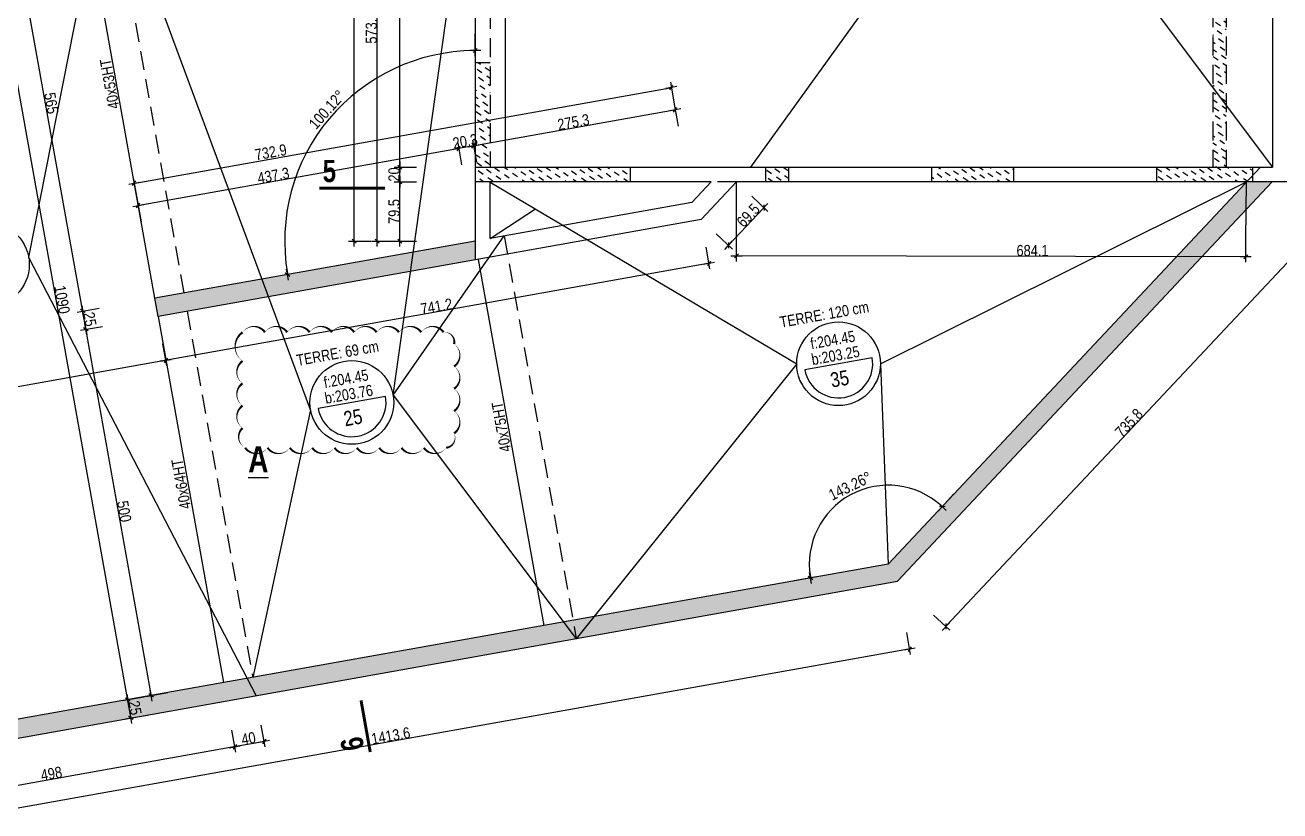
# Model space of a CAD drawing. Header units: millimetres. Extents: x -18089 to -10820, y 354 to 4554.
# Drawn here: x -17142 to -15456, y 2758 to 3815 of the extents above; entities that cross this region are included whole.
import ezdxf
from ezdxf.enums import TextEntityAlignment as Align

# ---------------------------------------------------------------- set-up
doc = ezdxf.new("R2010")
doc.units = ezdxf.units.MM
doc.linetypes.add('CACHEx2', pattern=[19.05, 12.7, -6.35])
doc.linetypes.add('INTERROMPU2', pattern=[9.525, 6.35, -3.175])
for name, color, linetype in [('01_cote_gen', 4, 'Continuous'), ('01_linteaux', 3, 'Continuous'), ('01_murs_coup', 5, 'Continuous'), ('01_murs_sup', 2, 'INTERROMPU2'), ('01_poch_murs', 251, 'Continuous'), ('01_texte', 230, 'Continuous'), ('AA_COTES', 2, 'Continuous')]:
    doc.layers.add(name, color=color, linetype=linetype)
doc.styles.add('impact', font='impact.ttf')
doc.styles.add('MATTE_TXT', font='arial.ttf')
doc.styles.add('STYLE2', font='ARIALN.TTF')
doc.dimstyles.new('JB50', dxfattribs={"dimscale": 0.1, "dimtxt": 150, "dimasz": 15, "dimexe": 0.1, "dimexo": 0.1, "dimgap": 0.09, "dimtad": 1, "dimdec": 1, "dimdsep": 46, "dimtxsty": 'STYLE2', "dimblk1": 'BOND_G', "dimblk2": 'BOND_D', "dimsah": 1, "dimcen": 1.5, "dimdle": 0.01, "dimse1": 1, "dimse2": 1, "dimclrd": 4, "dimclre": 2, "dimclrt": 6, "dimazin": 2, "dimtfac": 2.333333, "dimtdec": 1, "dimtix": 1, "dimtmove": 2, "dimatfit": 3, "dimldrblk": 'BOND_G', "dimfxl": 1, "dimtolj": 1, "dimtzin": 0, "dimarcsym": 0})
pattern_1 = [(145.117019, (-22527.913, 68689.641), (-11.0507782, -1.9718302), [7.9375, -7.9375])]

# ---------------------------------------------------------------- blocks, each defined once
blk = doc.blocks.new('BOND_G')
at = {"layer": 'AA_COTES', "color": 0}
for p, q in [((0, -5), (0, 15)), ((5, 0), (-5, 0)), ((1.8, 1.8), (-1.8, -1.8))]:
    blk.add_line(p, q, dxfattribs=at)
blk = doc.blocks.new('BOND_D')
at = {"layer": 'AA_COTES', "color": 0}
for p, q in [((5, 0), (-5, 0)), ((-1.8, -1.8), (1.8, 1.8)), ((0, 5), (0, -15))]:
    blk.add_line(p, q, dxfattribs=at)
blk = doc.blocks.new('*D576')
at = {"layer": '01_cote_gen', "color": 4, "lineweight": -2, "ltscale": 2, "transparency": 16777216}
blk.add_line((-16861.3, 2844.2), (-17348.5, 2757.2), dxfattribs=at)
at = {"layer": 'DEFPOINTS', "color": 0, "ltscale": 2, "transparency": 16777216}
for p in [(-16875, 2929.6), (-17365.2, 2842.2), (-17350, 2757)]:
    blk.add_point(p, dxfattribs=at)
at = {"layer": '01_cote_gen', "color": 4, "lineweight": -2, "ltscale": 2, "transparency": 16777216, "xscale": 1.5, "yscale": 1.5, "zscale": 1.5}
for name, p, rotation in [('BOND_G', (-16859.8, 2844.4), 10.11701883041892), ('BOND_D', (-17350, 2757), 190.1170188304189)]:
    blk.add_blockref(name, p, dxfattribs=dict(at, rotation=rotation))
at = {"layer": '01_cote_gen', "color": 6, "ltscale": 2, "transparency": 16777216, "insert": (-17106.2, 2808.2), "char_height": 15, "attachment_point": 5, "rotation": 10.117, "style": 'STYLE2'}
blk.add_mtext('\\A1;498', dxfattribs=at)
blk = doc.blocks.new('*D577')
at = {"layer": '01_cote_gen', "color": 4, "lineweight": -2, "ltscale": 2, "transparency": 16777216}
blk.add_line((-16821.9, 2851.2), (-16858.3, 2844.7), dxfattribs=at)
at = {"layer": 'DEFPOINTS', "color": 0, "ltscale": 2, "transparency": 16777216}
for p in [(-16835.6, 2936.7), (-16875, 2929.6), (-16859.8, 2844.4)]:
    blk.add_point(p, dxfattribs=at)
at = {"layer": '01_cote_gen', "color": 4, "lineweight": -2, "ltscale": 2, "transparency": 16777216, "xscale": 1.5, "yscale": 1.5, "zscale": 1.5}
for name, p, rotation in [('BOND_D', (-16859.8, 2844.4), 190.1170188304189), ('BOND_G', (-16820.4, 2851.5), 10.11701883041892)]:
    blk.add_blockref(name, p, dxfattribs=dict(at, rotation=rotation))
at = {"layer": '01_cote_gen', "color": 6, "ltscale": 2, "transparency": 16777216, "insert": (-16841.4, 2855.5), "char_height": 15, "attachment_point": 5, "rotation": 10.117, "style": 'STYLE2'}
blk.add_mtext('\\A1;40', dxfattribs=at)
blk = doc.blocks.new('*D578')
at = {"layer": '01_cote_gen', "color": 4, "lineweight": -2, "ltscale": 2, "transparency": 16777216}
blk.add_line((-15954.6, 2975.5), (-17343.3, 2727.7), dxfattribs=at)
at = {"layer": 'DEFPOINTS', "color": 0, "ltscale": 2, "transparency": 16777216}
for p in [(-15969.4, 3066.8), (-17354.1, 2780.1), (-17344.7, 2727.4)]:
    blk.add_point(p, dxfattribs=at)
at = {"layer": '01_cote_gen', "color": 4, "lineweight": -2, "ltscale": 2, "transparency": 16777216, "xscale": 1.5, "yscale": 1.5, "zscale": 1.5}
for name, p, rotation in [('BOND_G', (-15953.2, 2975.7), 10.11701883041892), ('BOND_D', (-17344.7, 2727.4), 190.1170188304189)]:
    blk.add_blockref(name, p, dxfattribs=dict(at, rotation=rotation))
at = {"layer": '01_cote_gen', "color": 6, "ltscale": 2, "transparency": 16777216, "insert": (-16650.3, 2859.1), "char_height": 15, "attachment_point": 5, "rotation": 10.117, "style": 'STYLE2'}
blk.add_mtext('\\A1;1413.6', dxfattribs=at)
blk = doc.blocks.new('*D579')
at = {"layer": '01_cote_gen', "color": 4, "lineweight": -2, "ltscale": 2, "transparency": 16777216}
blk.add_line((-15402.5, 3541.9), (-15903.6, 3007.2), dxfattribs=at)
at = {"layer": 'DEFPOINTS', "color": 0, "ltscale": 2, "transparency": 16777216}
for p in [(-15466.3, 3603.8), (-15969.4, 3066.8), (-15904.6, 3006.1)]:
    blk.add_point(p, dxfattribs=at)
at = {"layer": '01_cote_gen', "color": 4, "lineweight": -2, "ltscale": 2, "transparency": 16777216, "xscale": 1.5, "yscale": 1.5, "zscale": 1.5}
for name, p, rotation in [('BOND_G', (-15401.5, 3543), 46.85957807581701), ('BOND_D', (-15904.6, 3006.1), 226.859578075817)]:
    blk.add_blockref(name, p, dxfattribs=dict(at, rotation=rotation))
at = {"layer": '01_cote_gen', "color": 6, "ltscale": 2, "transparency": 16777216, "insert": (-15658.6, 3279.8), "char_height": 15, "attachment_point": 5, "rotation": 46.8596, "style": 'STYLE2'}
blk.add_mtext('\\A1;735.8', dxfattribs=at)
blk = doc.blocks.new('*D580')
at = {"layer": '01_cote_gen', "color": 4, "lineweight": -2, "ltscale": 2, "transparency": 16777216}
blk.add_line((-16999.5, 2884.6), (-17003.4, 2906.2), dxfattribs=at)
at = {"layer": 'DEFPOINTS', "color": 0, "ltscale": 2, "transparency": 16777216}
for p in [(-17014.8, 2905.7), (-17003.7, 2907.7), (-17010.4, 2881.1)]:
    blk.add_point(p, dxfattribs=at)
at = {"layer": '01_cote_gen', "color": 4, "lineweight": -2, "ltscale": 2, "transparency": 16777216, "xscale": 1.5, "yscale": 1.5, "zscale": 1.5}
for name, p, rotation in [('BOND_D', (-17003.7, 2907.7), 100.1170188302213), ('BOND_G', (-16999.3, 2883.1), 280.1170188302213)]:
    blk.add_blockref(name, p, dxfattribs=dict(at, rotation=rotation))
at = {"layer": '01_cote_gen', "color": 6, "ltscale": 2, "transparency": 16777216, "insert": (-16993.9, 2896.7), "char_height": 15, "attachment_point": 5, "rotation": 280.117, "style": 'STYLE2'}
blk.add_mtext('\\A1;25', dxfattribs=at)
blk = doc.blocks.new('*D581')
at = {"layer": '01_cote_gen', "color": 4, "lineweight": -2, "ltscale": 2, "transparency": 16777216}
blk.add_line((-16972.3, 2914.8), (-17059.6, 3404.1), dxfattribs=at)
at = {"layer": 'DEFPOINTS', "color": 0, "ltscale": 2, "transparency": 16777216}
for p in [(-17059.9, 3405.6), (-16989.1, 3418.2), (-16983.2, 2911.3)]:
    blk.add_point(p, dxfattribs=at)
at = {"layer": '01_cote_gen', "color": 4, "lineweight": -2, "ltscale": 2, "transparency": 16777216, "xscale": 1.5, "yscale": 1.5, "zscale": 1.5}
for name, p, rotation in [('BOND_D', (-17059.9, 3405.6), 100.1170188302213), ('BOND_G', (-16972, 2913.3), 280.1170188302213)]:
    blk.add_blockref(name, p, dxfattribs=dict(at, rotation=rotation))
at = {"layer": '01_cote_gen', "color": 6, "ltscale": 2, "transparency": 16777216, "insert": (-17008.4, 3160.8), "char_height": 15, "attachment_point": 5, "rotation": 280.117, "style": 'STYLE2'}
blk.add_mtext('\\A1;500', dxfattribs=at)
blk = doc.blocks.new('*D582')
at = {"layer": '01_cote_gen', "color": 4, "lineweight": -2, "ltscale": 2, "transparency": 16777216}
blk.add_line((-17060.1, 3407), (-17064, 3428.7), dxfattribs=at)
at = {"layer": 'DEFPOINTS', "color": 0, "ltscale": 2, "transparency": 16777216}
for p in [(-16993.5, 3442.8), (-17064.2, 3430.2), (-16989.1, 3418.2)]:
    blk.add_point(p, dxfattribs=at)
at = {"layer": '01_cote_gen', "color": 4, "lineweight": -2, "ltscale": 2, "transparency": 16777216, "xscale": 1.5, "yscale": 1.5, "zscale": 1.5}
for name, p, rotation in [('BOND_D', (-17064.2, 3430.2), 100.1170188302213), ('BOND_G', (-17059.9, 3405.6), 280.1170188302213)]:
    blk.add_blockref(name, p, dxfattribs=dict(at, rotation=rotation))
at = {"layer": '01_cote_gen', "color": 6, "ltscale": 2, "transparency": 16777216, "insert": (-17054.5, 3419.2), "char_height": 15, "attachment_point": 5, "rotation": 280.117, "style": 'STYLE2'}
blk.add_mtext('\\A1;25', dxfattribs=at)
blk = doc.blocks.new('*D583')
at = {"layer": '01_cote_gen', "color": 4, "lineweight": -2, "ltscale": 2, "transparency": 16777216}
blk.add_line((-17064.5, 3431.7), (-17163.2, 3984.9), dxfattribs=at)
at = {"layer": 'DEFPOINTS', "color": 0, "ltscale": 2, "transparency": 16777216}
for p in [(-17066.6, 4003.7), (-17163.5, 3986.4), (-16993.5, 3442.8)]:
    blk.add_point(p, dxfattribs=at)
at = {"layer": '01_cote_gen', "color": 4, "lineweight": -2, "ltscale": 2, "transparency": 16777216, "xscale": 1.5, "yscale": 1.5, "zscale": 1.5}
for name, p, rotation in [('BOND_D', (-17163.5, 3986.4), 100.1170188302213), ('BOND_G', (-17064.2, 3430.2), 280.1170188302213)]:
    blk.add_blockref(name, p, dxfattribs=dict(at, rotation=rotation))
at = {"layer": '01_cote_gen', "color": 6, "ltscale": 2, "transparency": 16777216, "insert": (-17106.3, 3709.6), "char_height": 15, "attachment_point": 5, "rotation": 280.117, "style": 'STYLE2'}
blk.add_mtext('\\A1;565', dxfattribs=at)
blk = doc.blocks.new('*D585')
at = {"layer": '01_cote_gen', "color": 4, "lineweight": -2, "ltscale": 2, "transparency": 16777216}
blk.add_line((-16638.2, 3525.8), (-16638.2, 3602.3), dxfattribs=at)
at = {"layer": 'DEFPOINTS', "color": 0, "ltscale": 2, "transparency": 16777216}
for p in [(-16638.2, 3603.8), (-16536.8, 3603.8), (-16536.8, 3524.3)]:
    blk.add_point(p, dxfattribs=at)
at = {"layer": '01_cote_gen', "color": 4, "lineweight": -2, "ltscale": 2, "transparency": 16777216, "xscale": 1.5, "yscale": 1.5, "zscale": 1.5}
for name, p, rotation in [('BOND_D', (-16638.2, 3603.8), 90), ('BOND_G', (-16638.2, 3524.3), 270)]:
    blk.add_blockref(name, p, dxfattribs=dict(at, rotation=rotation))
at = {"layer": '01_cote_gen', "color": 6, "ltscale": 2, "transparency": 16777216, "insert": (-16645.9, 3564), "char_height": 15, "attachment_point": 5, "rotation": 90, "style": 'STYLE2'}
blk.add_mtext('\\A1;79.5', dxfattribs=at)
blk = doc.blocks.new('*D586')
at = {"layer": '01_cote_gen', "color": 4, "lineweight": -2, "ltscale": 2, "transparency": 16777216}
blk.add_line((-16638.2, 3605.3), (-16638.2, 3622.3), dxfattribs=at)
at = {"layer": 'DEFPOINTS', "color": 0, "ltscale": 2, "transparency": 16777216}
for p in [(-16638.2, 3623.8), (-16536.8, 3623.8), (-16536.8, 3603.8)]:
    blk.add_point(p, dxfattribs=at)
at = {"layer": '01_cote_gen', "color": 4, "lineweight": -2, "ltscale": 2, "transparency": 16777216, "xscale": 1.5, "yscale": 1.5, "zscale": 1.5}
for name, p, rotation in [('BOND_D', (-16638.2, 3623.8), 90), ('BOND_G', (-16638.2, 3603.8), 270)]:
    blk.add_blockref(name, p, dxfattribs=dict(at, rotation=rotation))
at = {"layer": '01_cote_gen', "color": 6, "ltscale": 2, "transparency": 16777216, "insert": (-16645.9, 3613.8), "char_height": 15, "attachment_point": 5, "rotation": 90, "style": 'STYLE2'}
blk.add_mtext('\\A1;20', dxfattribs=at)
blk = doc.blocks.new('*D587')
at = {"layer": '01_cote_gen', "color": 4, "lineweight": -2, "ltscale": 2, "transparency": 16777216}
blk.add_line((-16638.2, 3625.3), (-16638.2, 4096.7), dxfattribs=at)
at = {"layer": 'DEFPOINTS', "color": 0, "ltscale": 2, "transparency": 16777216}
for p in [(-16638.2, 4098.2), (-16536.8, 4098.2), (-16536.8, 3623.8)]:
    blk.add_point(p, dxfattribs=at)
at = {"layer": '01_cote_gen', "color": 4, "lineweight": -2, "ltscale": 2, "transparency": 16777216, "xscale": 1.5, "yscale": 1.5, "zscale": 1.5}
for name, p, rotation in [('BOND_D', (-16638.2, 4098.2), 90), ('BOND_G', (-16638.2, 3623.8), 270)]:
    blk.add_blockref(name, p, dxfattribs=dict(at, rotation=rotation))
at = {"layer": '01_cote_gen', "color": 6, "ltscale": 2, "transparency": 16777216, "insert": (-16645.8, 3861), "char_height": 15, "attachment_point": 5, "rotation": 90, "style": 'STYLE2'}
blk.add_mtext('\\A1;474.5', dxfattribs=at)
blk = doc.blocks.new('*D588')
at = {"layer": '01_cote_gen', "color": 4, "lineweight": -2, "ltscale": 2, "transparency": 16777216}
blk.add_line((-16668.7, 3525.8), (-16668.7, 4096.7), dxfattribs=at)
at = {"layer": 'DEFPOINTS', "color": 0, "ltscale": 2, "transparency": 16777216}
for p in [(-16668.7, 4098.2), (-16536.8, 4098.2), (-16536.8, 3524.3)]:
    blk.add_point(p, dxfattribs=at)
at = {"layer": '01_cote_gen', "color": 4, "lineweight": -2, "ltscale": 2, "transparency": 16777216, "xscale": 1.5, "yscale": 1.5, "zscale": 1.5}
for name, p, rotation in [('BOND_D', (-16668.7, 4098.2), 90), ('BOND_G', (-16668.7, 3524.3), 270)]:
    blk.add_blockref(name, p, dxfattribs=dict(at, rotation=rotation))
at = {"layer": '01_cote_gen', "color": 6, "ltscale": 2, "transparency": 16777216, "insert": (-16676.4, 3811.2), "char_height": 15, "attachment_point": 5, "rotation": 90, "style": 'STYLE2'}
blk.add_mtext('\\A1;573.9', dxfattribs=at)
blk = doc.blocks.new('*D591')
at = {"layer": '01_cote_gen', "color": 4, "lineweight": -2, "ltscale": 2, "transparency": 16777216}
blk.add_line((-16699.4, 3525.8), (-16699.4, 4331.3), dxfattribs=at)
at = {"layer": 'DEFPOINTS', "color": 0, "ltscale": 2, "transparency": 16777216}
for p in [(-16699.4, 4332.8), (-16676.2, 4332.8), (-16676.2, 3524.3)]:
    blk.add_point(p, dxfattribs=at)
at = {"layer": '01_cote_gen', "color": 4, "lineweight": -2, "ltscale": 2, "transparency": 16777216, "xscale": 1.5, "yscale": 1.5, "zscale": 1.5}
for name, p, rotation in [('BOND_D', (-16699.4, 4332.8), 90), ('BOND_G', (-16699.4, 3524.3), 270)]:
    blk.add_blockref(name, p, dxfattribs=dict(at, rotation=rotation))
at = {"layer": '01_cote_gen', "color": 6, "ltscale": 2, "transparency": 16777216, "insert": (-16707.1, 3928.6), "char_height": 15, "attachment_point": 5, "rotation": 90, "style": 'STYLE2'}
blk.add_mtext('\\A1;808.5', dxfattribs=at)
blk = doc.blocks.new('*D592')
at = {"layer": '01_cote_gen', "color": 4, "lineweight": -2, "ltscale": 2, "transparency": 16777216}
blk.add_line((-16224.2, 3493.9), (-16951, 3364.2), dxfattribs=at)
at = {"layer": 'DEFPOINTS', "color": 0, "ltscale": 2, "transparency": 16777216}
for p in [(-16233.3, 3553.1), (-16963, 3422.8), (-16952.5, 3363.9)]:
    blk.add_point(p, dxfattribs=at)
at = {"layer": '01_cote_gen', "color": 4, "lineweight": -2, "ltscale": 2, "transparency": 16777216, "xscale": 1.5, "yscale": 1.5, "zscale": 1.5}
for name, p, rotation in [('BOND_G', (-16222.8, 3494.1), 10.11701883041892), ('BOND_D', (-16952.5, 3363.9), 190.1170188304189)]:
    blk.add_blockref(name, p, dxfattribs=dict(at, rotation=rotation))
at = {"layer": '01_cote_gen', "color": 6, "ltscale": 2, "transparency": 16777216, "insert": (-16588.9, 3436.4), "char_height": 15, "attachment_point": 5, "rotation": 10.117, "style": 'STYLE2'}
blk.add_mtext('\\A1;741.2', dxfattribs=at)
blk = doc.blocks.new('*D593')
at = {"layer": '01_cote_gen', "color": 4, "lineweight": -2, "ltscale": 2, "transparency": 16777216}
blk.add_line((-16953.9, 3363.7), (-17421.5, 3280.2), dxfattribs=at)
at = {"layer": 'DEFPOINTS', "color": 0, "ltscale": 2, "transparency": 16777216}
for p in [(-16963, 3422.8), (-17427.5, 3305.3), (-17423, 3280)]:
    blk.add_point(p, dxfattribs=at)
at = {"layer": '01_cote_gen', "color": 4, "lineweight": -2, "ltscale": 2, "transparency": 16777216, "xscale": 1.5, "yscale": 1.5, "zscale": 1.5}
for name, p, rotation in [('BOND_G', (-16952.5, 3363.9), 10.11701883041892), ('BOND_D', (-17423, 3280), 190.1170188304189)]:
    blk.add_blockref(name, p, dxfattribs=dict(at, rotation=rotation))
at = {"layer": '01_cote_gen', "color": 6, "ltscale": 2, "transparency": 16777216, "insert": (-17189.1, 3329.5), "char_height": 15, "attachment_point": 5, "rotation": 10.117, "style": 'STYLE2'}
blk.add_mtext('\\A1;478', dxfattribs=at)
blk = doc.blocks.new('*D598')
at = {"layer": '01_cote_gen', "color": 4, "lineweight": -2, "ltscale": 2, "transparency": 16777216}
blk.add_line((-16988.1, 3572.4), (-16560.5, 3648.7), dxfattribs=at)
at = {"layer": 'DEFPOINTS', "color": 0, "ltscale": 2, "transparency": 16777216}
for p in [(-16559.1, 3648.9), (-16550.1, 3598.8), (-16980.7, 3522)]:
    blk.add_point(p, dxfattribs=at)
at = {"layer": '01_cote_gen', "color": 4, "lineweight": -2, "ltscale": 2, "transparency": 16777216, "xscale": 1.5, "yscale": 1.5, "zscale": 1.5}
for name, p, rotation in [('BOND_D', (-16559.1, 3648.9), 10.11701883041891), ('BOND_G', (-16989.6, 3572.1), 190.1170188304189)]:
    blk.add_blockref(name, p, dxfattribs=dict(at, rotation=rotation))
at = {"layer": '01_cote_gen', "color": 6, "ltscale": 2, "transparency": 16777216, "insert": (-16808, 3612.3), "char_height": 15, "attachment_point": 5, "rotation": 10.117, "style": 'STYLE2'}
blk.add_mtext('\\A1;437.3', dxfattribs=at)
blk = doc.blocks.new('*D599')
at = {"layer": '01_cote_gen', "color": 4, "lineweight": -2, "ltscale": 2, "transparency": 16777216}
for p, q in [((-16560.5, 3648.7), (-16562, 3648.4)), ((-16539.1, 3652.5), (-16559.1, 3648.9)), ((-16537.6, 3652.8), (-16536.1, 3653))]:
    blk.add_line(p, q, dxfattribs=at)
at = {"layer": 'DEFPOINTS', "color": 0, "ltscale": 2, "transparency": 16777216}
for p in [(-16559.1, 3648.9), (-16550.1, 3598.8), (-16530.1, 3602.4)]:
    blk.add_point(p, dxfattribs=at)
at = {"layer": '01_cote_gen', "color": 4, "lineweight": -2, "ltscale": 2, "transparency": 16777216, "xscale": 1.5, "yscale": 1.5, "zscale": 1.5}
for name, p, rotation in [('BOND_G', (-16539.1, 3652.5), 190.1170188304189), ('BOND_D', (-16559.1, 3648.9), 10.11701883041891)]:
    blk.add_blockref(name, p, dxfattribs=dict(at, rotation=rotation))
at = {"layer": '01_cote_gen', "color": 6, "ltscale": 2, "transparency": 16777216, "insert": (-16550.4, 3658.3), "char_height": 15, "attachment_point": 5, "rotation": 10.117, "style": 'STYLE2'}
blk.add_mtext('\\A1;20.3', dxfattribs=at)
blk = doc.blocks.new('*D600')
at = {"layer": '01_cote_gen', "color": 4, "lineweight": -2, "ltscale": 2, "transparency": 16777216}
blk.add_line((-16537.6, 3652.8), (-16269.6, 3700.6), dxfattribs=at)
at = {"layer": 'DEFPOINTS', "color": 0, "ltscale": 2, "transparency": 16777216}
for p in [(-16268.1, 3700.9), (-16259.1, 3650.7), (-16535.1, 3630.4)]:
    blk.add_point(p, dxfattribs=at)
at = {"layer": '01_cote_gen', "color": 4, "lineweight": -2, "ltscale": 2, "transparency": 16777216, "xscale": 1.5, "yscale": 1.5, "zscale": 1.5}
for name, p, rotation in [('BOND_D', (-16268.1, 3700.9), 10.11701883041891), ('BOND_G', (-16539.1, 3652.5), 190.1170188304189)]:
    blk.add_blockref(name, p, dxfattribs=dict(at, rotation=rotation))
at = {"layer": '01_cote_gen', "color": 6, "ltscale": 2, "transparency": 16777216, "insert": (-16404.9, 3684.2), "char_height": 15, "attachment_point": 5, "rotation": 10.117, "style": 'STYLE2'}
blk.add_mtext('\\A1;275.3', dxfattribs=at)
blk = doc.blocks.new('*D601')
at = {"layer": '01_cote_gen', "color": 4, "lineweight": -2, "ltscale": 2, "transparency": 16777216}
blk.add_line((-16993.5, 3602.2), (-16274.9, 3730.5), dxfattribs=at)
at = {"layer": 'DEFPOINTS', "color": 0, "ltscale": 2, "transparency": 16777216}
for p in [(-16273.4, 3730.7), (-16266.8, 3693.5), (-16988.3, 3564.7)]:
    blk.add_point(p, dxfattribs=at)
at = {"layer": '01_cote_gen', "color": 4, "lineweight": -2, "ltscale": 2, "transparency": 16777216, "xscale": 1.5, "yscale": 1.5, "zscale": 1.5}
for name, p, rotation in [('BOND_D', (-16273.4, 3730.7), 10.11701883041891), ('BOND_G', (-16994.9, 3602), 190.1170188304189)]:
    blk.add_blockref(name, p, dxfattribs=dict(at, rotation=rotation))
at = {"layer": '01_cote_gen', "color": 6, "ltscale": 2, "transparency": 16777216, "insert": (-16811.5, 3643.7), "char_height": 15, "attachment_point": 5, "rotation": 10.117, "style": 'STYLE2'}
blk.add_mtext('\\A1;732.9', dxfattribs=at)
blk = doc.blocks.new('*D602')
at = {"layer": '01_cote_gen', "color": 4, "lineweight": -2, "ltscale": 2, "transparency": 16777216}
blk.add_line((-15503.3, 3503.2), (-16184.4, 3504.4), dxfattribs=at)
at = {"layer": 'DEFPOINTS', "color": 0, "ltscale": 2, "transparency": 16777216}
for p in [(-16185.8, 3603.8), (-15501.6, 3602.6), (-16185.9, 3504.4)]:
    blk.add_point(p, dxfattribs=at)
at = {"layer": '01_cote_gen', "color": 4, "lineweight": -2, "ltscale": 2, "transparency": 16777216, "xscale": 1.5, "yscale": 1.5, "zscale": 1.5}
for name, p, rotation in [('BOND_D', (-16185.9, 3504.4), 179.9007824918441), ('BOND_G', (-15501.8, 3503.2), 359.9007824918441)]:
    blk.add_blockref(name, p, dxfattribs=dict(at, rotation=rotation))
at = {"layer": '01_cote_gen', "color": 6, "ltscale": 2, "transparency": 16777216, "insert": (-15788.2, 3511.4), "char_height": 15, "attachment_point": 5, "rotation": 359.9008, "style": 'STYLE2'}
blk.add_mtext('\\A1;684.1', dxfattribs=at)
blk = doc.blocks.new('*D604')
at = {"layer": '01_cote_gen', "color": 4, "lineweight": -2, "ltscale": 2, "transparency": 16777216}
blk.add_arc((-15982, 3090), 106, 47.6706, 189.306, dxfattribs=at)
at = {"layer": 'DEFPOINTS', "color": 0, "ltscale": 2, "transparency": 16777216}
for p in [(-16065.9, 3154.7), (-15928.6, 3147), (-15982, 3090), (-16131.1, 3063.4)]:
    blk.add_point(p, dxfattribs=at)
at = {"layer": '01_cote_gen', "color": 4, "lineweight": -2, "ltscale": 2, "transparency": 16777216, "xscale": 1.5, "yscale": 1.5, "zscale": 1.5}
for name, p, rotation in [('BOND_G', (-15909.5, 3167.3), 317.2651123984355), ('BOND_D', (-16086.3, 3071.4), 279.7114928710066)]:
    blk.add_blockref(name, p, dxfattribs=dict(at, rotation=rotation))
at = {"layer": '01_cote_gen', "color": 6, "ltscale": 2, "transparency": 16777216, "insert": (-16033.1, 3195), "char_height": 15, "attachment_point": 5, "rotation": 25.9781, "style": 'STYLE2'}
blk.add_mtext('\\A1;143.26°', dxfattribs=at)
blk = doc.blocks.new('*D605')
at = {"layer": '01_cote_gen', "color": 4, "lineweight": -2, "ltscale": 2, "transparency": 16777216}
blk.add_arc((-16536.8, 3524.3), 256, 90.3357, 189.7813, dxfattribs=at)
at = {"layer": 'DEFPOINTS', "color": 0, "ltscale": 2, "transparency": 16777216}
for p in [(-16536.8, 3671.8), (-16772.1, 3625.4), (-16536.8, 3524.3), (-16655.1, 3503.2)]:
    blk.add_point(p, dxfattribs=at)
at = {"layer": '01_cote_gen', "color": 4, "lineweight": -2, "ltscale": 2, "transparency": 16777216, "xscale": 1.5, "yscale": 1.5, "zscale": 1.5}
for name, p, rotation in [('BOND_G', (-16536.8, 3780.3), 0.1678389456226487), ('BOND_D', (-16788.9, 3479.3), 279.949179884659)]:
    blk.add_blockref(name, p, dxfattribs=dict(at, rotation=rotation))
at = {"layer": '01_cote_gen', "color": 6, "ltscale": 2, "transparency": 16777216, "insert": (-16735.9, 3701.1), "char_height": 15, "attachment_point": 5, "rotation": 48.3838, "style": 'STYLE2'}
blk.add_mtext('\\A1;100.12°', dxfattribs=at)
blk = doc.blocks.new('*D606')
at = {"layer": '01_cote_gen', "color": 4, "lineweight": -2, "ltscale": 2, "transparency": 16777216}
blk.add_line((-16150.1, 3568.2), (-16195.5, 3519.7), dxfattribs=at)
at = {"layer": 'DEFPOINTS', "color": 0, "ltscale": 2, "transparency": 16777216}
for p in [(-16185.8, 3603.8), (-16233.3, 3553.1), (-16196.6, 3518.6)]:
    blk.add_point(p, dxfattribs=at)
at = {"layer": '01_cote_gen', "color": 4, "lineweight": -2, "ltscale": 2, "transparency": 16777216, "xscale": 1.5, "yscale": 1.5, "zscale": 1.5}
for name, p, rotation in [('BOND_G', (-16149, 3569.3), 46.8595780758322), ('BOND_D', (-16196.6, 3518.6), 226.8595780758322)]:
    blk.add_blockref(name, p, dxfattribs=dict(at, rotation=rotation))
at = {"layer": '01_cote_gen', "color": 6, "ltscale": 2, "transparency": 16777216, "insert": (-16170.1, 3558.8), "char_height": 15, "attachment_point": 5, "rotation": 46.8596, "style": 'STYLE2'}
blk.add_mtext('\\A1;69.5', dxfattribs=at)
blk = doc.blocks.new('*D610')
at = {"layer": '01_cote_gen', "color": 4, "lineweight": -2, "ltscale": 2, "transparency": 16777216}
blk.add_line((-17003.9, 2909.2), (-17194.9, 3979.3), dxfattribs=at)
at = {"layer": 'DEFPOINTS', "color": 0, "ltscale": 2, "transparency": 16777216}
for p in [(-17201.4, 3979.6), (-17195.1, 3980.7), (-17009.9, 2906.6)]:
    blk.add_point(p, dxfattribs=at)
at = {"layer": '01_cote_gen', "color": 4, "lineweight": -2, "ltscale": 2, "transparency": 16777216, "xscale": 1.5, "yscale": 1.5, "zscale": 1.5}
for name, p, rotation in [('BOND_D', (-17195.1, 3980.7), 100.1170188302213), ('BOND_G', (-17003.7, 2907.7), 280.1170188302213)]:
    blk.add_blockref(name, p, dxfattribs=dict(at, rotation=rotation))
at = {"layer": '01_cote_gen', "color": 6, "ltscale": 2, "transparency": 16777216, "insert": (-17091.8, 3445.6), "char_height": 15, "attachment_point": 5, "rotation": 280.117, "style": 'STYLE2'}
blk.add_mtext('\\A1;1090', dxfattribs=at)

msp = doc.modelspace()

# ---------------------------------------------------------------- hatches: boundary and pattern name
at = {"layer": '01_murs_sup', "ltscale": 2}
h = msp.add_hatch(dxfattribs=at)
h.set_pattern_fill('DASH', color=256, scale=2.5, angle=145.11702)
h.set_pattern_definition(pattern_1)
h.paths.add_polyline_path([(-15527.83, 4332.76), (-15545.83, 4332.76), (-15545.83, 4251), (-15527.83, 4251.32)])
h.paths.add_polyline_path([(-15527.83, 4251.32), (-15545.83, 4251), (-15545.83, 4196.05), (-15527.83, 4208.73)])
h.paths.add_polyline_path([(-15527.83, 4208.73), (-15545.83, 4196.05), (-15545.83, 3730.64), (-15527.83, 3706.59)])
h.paths.add_polyline_path([(-15527.83, 3706.59), (-15545.83, 3730.64), (-15545.83, 3623.76), (-15527.83, 3623.76)])
h = msp.add_hatch(dxfattribs=at)
h.set_pattern_fill('DASH', color=256, scale=2.5, angle=145.11702)
h.set_pattern_definition(pattern_1)
h.paths.add_polyline_path([(-16516.83, 3763.76), (-16536.83, 3763.76), (-16536.83, 3623.76), (-16516.83, 3623.76)])
h.paths.add_polyline_path([(-16536.83, 3623.76), (-16536.83, 3603.76), (-16516.83, 3603.76), (-16418.45, 3603.76), (-16392.53, 3623.76)])
h.paths.add_polyline_path([(-16328.83, 3623.76), (-16392.53, 3623.76), (-16418.45, 3603.76), (-16328.83, 3603.76)])
h.paths.add_polyline_path([(-16115.83, 3623.76), (-16146.83, 3623.76), (-16146.83, 3603.76), (-16115.83, 3603.76)])
h.paths.add_polyline_path([(-15813.83, 3623.76), (-15923.83, 3623.76), (-15923.83, 3603.76), (-15813.83, 3603.76)])
h.paths.add_polyline_path([(-15492.83, 3623.76), (-15621.83, 3623.76), (-15621.83, 3603.76), (-15492.83, 3603.76)])
h.paths.add_polyline_path([(-16536.83, 3647.25), (-16527.37, 3646.6), (-16532.85, 3677.35), (-16536.83, 3678)], flags=17)
at = {"layer": '01_poch_murs', "ltscale": 2}
h = msp.add_hatch(color=256, dxfattribs=at)
h.dxf.hatch_style = 1
h.paths.add_polyline_path([(-15501.12, 3566.56), (-15500.53, 3603.76), (-15981.98, 3090), (-17365.39, 2843.15), (-17361, 2818.54), (-15969.41, 3066.84)])
h.paths.add_polyline_path([(-15466.27, 3603.76), (-15492.83, 3603.76), (-15500.53, 3603.76), (-15501.12, 3566.56)])
h.paths.add_polyline_path([(-17011.51, 2906.99), (-17006.84, 2880.79), (-16976.1, 2886.28), (-16980.77, 2912.48)], flags=25)
h = msp.add_hatch(color=256, dxfattribs=at)
h.dxf.hatch_style = 1
h.paths.add_polyline_path([(-16570.21, 3492.93), (-16536.83, 3498.89), (-16536.83, 3524.28), (-16568.8, 3518.58), (-16773.21, 3482.11), (-16761.97, 3458.72)])
h.paths.add_polyline_path([(-16761.97, 3458.72), (-16773.21, 3482.11), (-16967.38, 3447.46), (-16962.98, 3422.85)])

# ---------------------------------------------------------------- linework, layer by layer
at = {"layer": '01_linteaux', "linetype": 'CACHEx2', "ltscale": 2}
for p, q in [((-15545.83, 4332.76), (-15545.83, 3623.76)), ((-15527.83, 4332.76), (-15527.83, 3623.76)), ((-16516.83, 4101.78), (-16516.83, 3623.76)), ((-16928, 3454.49), (-17027.25, 4010.7)), ((-16516.83, 3763.76), (-16536.83, 3763.76)), ((-16516.83, 3603.76), (-16536.83, 3603.76)), ((-16185.76, 3603.76), (-16220.02, 3603.76)), ((-16497.78, 3531.12), (-16401.11, 2989.69)), ((-16923.61, 3429.88), (-16835.78, 2937.65))]:
    msp.add_line(p, q, dxfattribs=at)
at = {"layer": '01_murs_coup'}
for p, q in [((-15465.83, 4332.76), (-15465.83, 3623.76)), ((-16536.83, 3623.76), (-16536.83, 3498.89)), ((-16536.83, 3623.76), (-15465.83, 3623.76)), ((-15481.79, 3623.76), (-15981.98, 3090)), ((-16516.83, 3527.85), (-16516.83, 3603.76)), ((-16220.02, 3603.76), (-16516.83, 3603.76)), ((-16220.02, 3603.76), (-16245.84, 3576.21)), ((-16185.76, 3603.76), (-16233.28, 3553.05)), ((-15268.65, 3603.76), (-16185.76, 3603.76)), ((-15969.41, 3066.84), (-15466.27, 3603.76)), ((-16245.84, 3576.21), (-16516.83, 3527.85)), ((-16233.28, 3553.05), (-16962.98, 3422.85)), ((-16536.83, 3524.28), (-16967.38, 3447.46)), ((-16962.98, 3422.85), (-16967.38, 3447.46)), ((-15981.98, 3090), (-17365.39, 2843.15)), ((-17361, 2818.54), (-15969.41, 3066.84))]:
    msp.add_line(p, q, dxfattribs=at)
at = {"layer": '01_murs_coup', "color": 2, "ltscale": 2}
for p, q in [((-16496.83, 4138.21), (-16496.83, 3623.76)), ((-16536.83, 4098.21), (-16536.83, 3623.76)), ((-16967.38, 3447.46), (-17066.62, 4003.68)), ((-16328.83, 3623.76), (-16328.83, 3603.76)), ((-16146.83, 3623.76), (-16146.83, 3603.76)), ((-16115.83, 3623.76), (-16115.83, 3603.76)), ((-15923.83, 3623.76), (-15923.83, 3603.76)), ((-15813.83, 3623.76), (-15813.83, 3603.76)), ((-15621.83, 3623.76), (-15621.83, 3603.76)), ((-15492.83, 3623.76), (-15492.83, 3603.76)), ((-16532.77, 3499.48), (-16444.88, 3007.27)), ((-16962.98, 3422.85), (-16875.15, 2930.62))]:
    msp.add_line(p, q, dxfattribs=at)
at = {"layer": '01_texte'}
for p, q in [((-16647.27, 3317.14), (-16536.84, 4098.35)), ((-17031.69, 4035.12), (-17136.86, 3502.55)), ((-16757.98, 3297.37), (-17031.64, 4035.39)), ((-15773.91, 4035.39), (-15465.83, 3623.76)), ((-15884.62, 4015.63), (-16167.02, 3623.76)), ((-16516.83, 3603.63), (-16105.01, 3359.36)), ((-16185.89, 3526.92), (-16185.76, 3603.76)), ((-15992.55, 3359.36), (-15500.53, 3603.75)), ((-15501.77, 3525.74), (-15500.53, 3603.76)), ((-16516.82, 3527.72), (-16456.08, 3567.6)), ((-16647.27, 3317.14), (-16497.78, 3531.12)), ((-17136.86, 3502.55), (-16831.3, 2912.87)), ((-16105.01, 3359.36), (-16401.11, 2989.69)), ((-16003.52, 3367.44), (-16094.04, 3351.27)), ((-15992.55, 3359.36), (-15981.92, 3089.93)), ((-16657.37, 3315.33), (-16747.88, 3299.17)), ((-16647.27, 3317.14), (-16401.11, 2989.69)), ((-16757.98, 3297.37), (-16835.78, 2937.65))]:
    msp.add_line(p, q, dxfattribs=at)
at = {"layer": '01_texte', "const_width": 4}
for points in [[(-16657.96, 3595.46), (-16746.46, 3595.46)], [(-16690.24, 2906.74), (-16677.9, 2837.34)]]:
    msp.add_lwpolyline(points, dxfattribs=at)
at = {"layer": '01_texte'}
msp.add_lwpolyline([(-16849.34, 3401.62, 0, 3, -0.5205671), (-16819.34, 3401.62, 0, 3, -0.5205671), (-16789.34, 3401.62, 0, 3, -0.5205671), (-16759.34, 3401.62, 0, 3, -0.5205671), (-16729.34, 3401.62, 0, 3, -0.5205671), (-16699.34, 3401.62, 0, 3, -0.5205671), (-16669.34, 3401.62, 0, 3, -0.5205671), (-16639.34, 3401.62, 0, 3, -0.5205671), (-16609.34, 3401.62, 0, 3, -0.5205671), (-16579.34, 3401.62, 0, 3, -0.5205671), (-16565.24, 3385.72, 0, 3, -0.5205671), (-16565.24, 3355.72, 0, 3, -0.5205671), (-16565.24, 3325.72, 0, 3, -0.5205671), (-16565.24, 3295.72, 0, 3, -0.5205671), (-16565.24, 3265.72, 0, 3, -0.5205671), (-16575.92, 3246.39, 0, 3, -0.5205671), (-16605.92, 3246.39, 0, 3, -0.5205671), (-16635.92, 3246.39, 0, 3, -0.5205671), (-16665.92, 3246.39, 0, 3, -0.5205671), (-16695.92, 3246.39, 0, 3, -0.5205671), (-16725.92, 3246.39, 0, 3, -0.5205671), (-16755.92, 3246.39, 0, 3, -0.5205671), (-16785.92, 3246.39, 0, 3, -0.5205671), (-16815.92, 3246.39, 0, 3, -0.5205671), (-16845.92, 3246.39, 0, 3, -0.5205671), (-16849.34, 3272.96, 0, 3, -0.5205671), (-16849.34, 3302.96, 0, 3, -0.5205671), (-16849.34, 3332.96, 0, 3, -0.5205671), (-16849.34, 3362.96, 0, 3, -0.5205671)], format="xyseb", close=True, dxfattribs=at)
for centre in [(-17192.21, 3492.67), (-16048.78, 3359.36), (-16702.63, 3307.25)]:
    msp.add_circle(centre, 56.23, dxfattribs=at)
for centre in [(-16048.78, 3359.36), (-16702.63, 3307.25)]:
    msp.add_arc(centre, 45.97, 190.12401, 10.12401, dxfattribs=at)

# ---------------------------------------------------------------- texts
at = {"layer": '01_texte', "style": 'MATTE_TXT', "width": 0.8}
for s, height, rotation, p in [('40x53HT', 15, 100.12401, (-17016.18, 3737.7)), ('TERRE: 120 cm', 15, 10.12401, (-16065.77, 3413.87)), ('f:204.45', 15, 10.12401, (-16054.48, 3379.62)), ('TERRE: 69 cm', 15, 10.12401, (-16719.61, 3361.76)), ('b:203.25', 15, 10.12401, (-16050.74, 3358.69)), ('f:204.45', 15, 10.12401, (-16708.32, 3327.51)), ('35', 20, 10.12401, (-16044.44, 3323.43)), ('b:203.76', 15, 10.12401, (-16704.59, 3306.59)), ('40x75HT', 15, 100.12401, (-16489.92, 3276.52)), ('25', 20, 10.12401, (-16698.29, 3271.33)), ('40x64HT', 15, 100.12401, (-16920.11, 3199.7))]:
    msp.add_text(s, height=height, rotation=rotation, dxfattribs=at).set_placement(p, align=Align.BOTTOM_CENTER)
at = {"layer": '01_texte', "style": 'impact'}
for s, height, p in [('5', 30, (-16732.78, 3594.46)), ('%%UA', 35, (-16828.21, 3202.95))]:
    msp.add_text(s, height=height, dxfattribs=at).set_placement(p, align=Align.BOTTOM_CENTER)
msp.add_text('6', height=30, rotation=100.08131, dxfattribs=at).set_placement((-16678.51, 2852.43), align=Align.BOTTOM_CENTER)

# ---------------------------------------------------------------- dimensions: what is measured, and where the dimension line sits
at = {"layer": '01_cote_gen', "ltscale": 2}
for p1, p2, distance, picture, middle in [((-16676.19, 3524.28), (-16676.19, 4332.82), 23.2, '*D591', (-16707.06, 3928.55)), ((-16536.83, 3524.28), (-16536.83, 4098.21), 131.86, '*D588', (-16676.36, 3811.25)), ((-16536.8298, 3623.7568), (-16536.8298, 4098.2083), 101.3727, '*D587', (-16645.8394, 3860.9825)), ((-16536.83, 3603.76), (-16536.83, 3623.76), 101.37, '*D586', (-16645.87, 3613.76)), ((-16536.83, 3524.28), (-16536.83, 3603.76), 101.37, '*D585', (-16645.87, 3564.02)), ((-15466.27, 3603.76), (-15969.41, 3066.84), 88.8, '*D579', (-15658.64, 3279.82))]:
    dim = msp.add_aligned_dim(p1=p1, p2=p2, distance=distance, dimstyle='JB50', dxfattribs=at)
    dim.commit()
    dim.dimension.update_dxf_attribs({"geometry": picture, "text_midpoint": middle})
for base, p1, p2, angle, picture, middle in [((-17163.49, 3986.39), (-16993.47, 3442.8), (-17066.64, 4003.67), 100.11702, '*D583', (-17106.32, 3709.63)), ((-17195.12, 3980.75), (-17009.89, 2906.58), (-17201.36, 3979.63), 100.11702, '*D610', (-17091.84, 3445.57)), ((-16268.08, 3700.86), (-16535.12, 3630.35), (-16259.14, 3650.75), 10.11702, '*D600', (-16404.92, 3684.23)), ((-16559.07, 3648.94), (-16530.13, 3602.4), (-16550.13, 3598.83), 10.11702, '*D599', (-16550.42, 3658.27)), ((-16952.47, 3363.92), (-16233.28, 3553.05), (-16962.98, 3422.85), 10.11702, '*D592', (-16588.94, 3436.45)), ((-17064.24, 3430.18), (-16989.08, 3418.19), (-16993.47, 3442.8), 100.11702, '*D582', (-17054.5, 3419.22)), ((-17423.02, 3279.96), (-16962.98, 3422.85), (-17427.55, 3305.32), 10.11702, '*D593', (-17189.09, 3329.49)), ((-17059.85, 3405.57), (-16983.2, 2911.35), (-16989.08, 3418.19), 100.11702, '*D581', (-17008.39, 3160.8)), ((-17344.74, 2727.42), (-15969.41, 3066.84), (-17354.14, 2780.09), 10.11702, '*D578', (-16650.3, 2859.12)), ((-16859.78, 2844.43), (-16835.6, 2936.67), (-16874.98, 2929.64), 10.11702, '*D577', (-16841.43, 2855.49)), ((-17350.01, 2756.96), (-16874.98, 2929.64), (-17365.22, 2842.17), 10.11702, '*D576', (-17106.24, 2808.24)), ((-17003.65, 2907.7), (-17010.43, 2881.09), (-17014.83, 2905.7), 100.11702, '*D580', (-16993.91, 2896.74))]:
    dim = msp.add_linear_dim(base=base, p1=p1, p2=p2, angle=angle, dimstyle='JB50', dxfattribs=at)
    dim.commit()
    dim.dimension.update_dxf_attribs({"geometry": picture, "text_midpoint": middle})
for base, center, p1, p2, picture, middle in [((-16772.059, 3625.3727), (-16536.8298, 3524.2844), (-16536.8298, 3671.8448), (-16655.1252, 3503.1765), '*D605', (-16735.9233, 3701.1488)), ((-16065.89, 3154.7), (-15981.98, 3090), (-16131.13, 3063.38), (-15928.58, 3146.98), '*D604', (-16033.14, 3194.99))]:
    dim = msp.add_angular_dim_3p(base=base, center=center, p1=p1, p2=p2, dimstyle='JB50', dxfattribs=at)
    dim.commit()
    dim.dimension.update_dxf_attribs({"geometry": picture, "text_midpoint": middle, "dimtype": 165})
for base, p1, p2, angle, picture, middle, dimtype in [((-16273.41, 3730.72), (-16988.3, 3564.73), (-16266.77, 3693.47), 10.11702, '*D601', (-16811.51, 3643.74), 160), ((-16559.0716, 3648.9352), (-16980.6767, 3522.0032), (-16550.1307, 3598.8271), 10.11702, '*D598', (-16807.9874, 3612.3089), 160), ((-16196.55, 3518.64), (-16185.76, 3603.76), (-16233.28, 3553.05), 226.85958, '*D606', (-16170.15, 3558.79), 161), ((-16185.93, 3504.42), (-15501.64, 3602.57), (-16185.76, 3603.76), 179.90078, '*D602', (-15788.19, 3511.4), 161)]:
    dim = msp.add_linear_dim(base=base, p1=p1, p2=p2, angle=angle, dimstyle='JB50', dxfattribs=at)
    dim.commit()
    dim.dimension.update_dxf_attribs({"geometry": picture, "text_midpoint": middle, "dimtype": dimtype})

doc.saveas('drawing.dxf')
